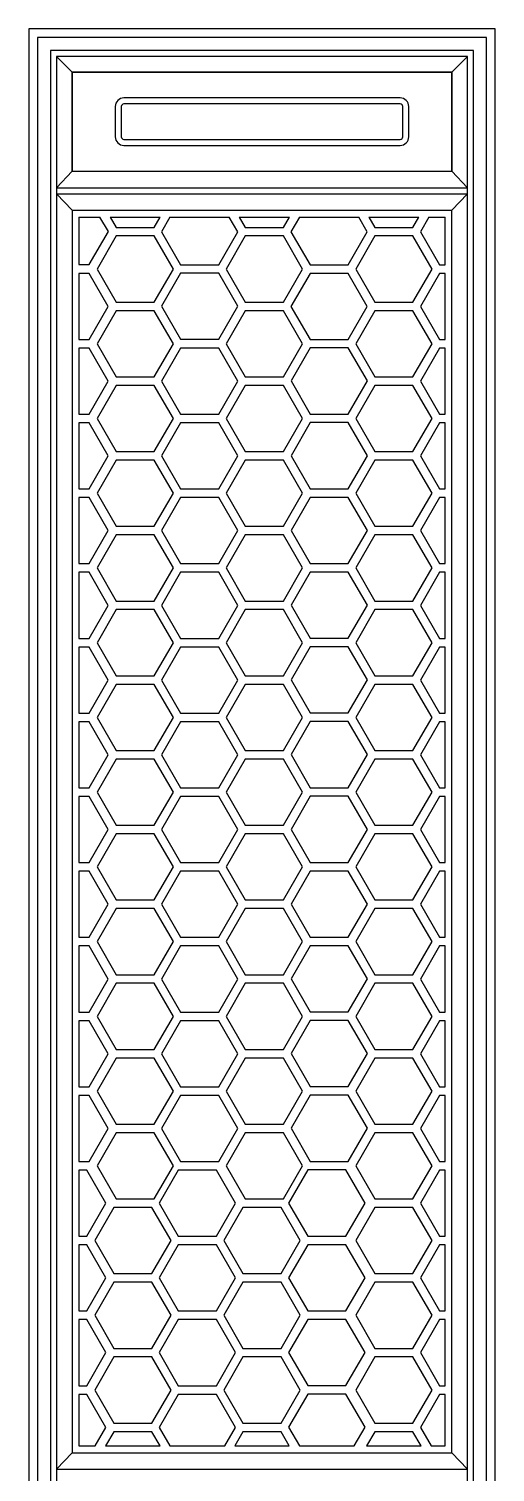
# Model space of a CAD drawing. Extents: x -66030 to 95157, y -13132 to 45879.
# Drawn here: x -57891 to -57351, y 32776 to 34449 of the extents above; entities that cross this region are included whole.
import ezdxf

# ---------------------------------------------------------------- set-up
doc = ezdxf.new("R2010")
doc.units = 0
doc.header["$LTSCALE"] = 100
doc.header["$MEASUREMENT"] = 0
for name, color, linetype in [('3', 11, 'CONTINUOUS'), ('4', 121, 'CONTINUOUS'), ('7', 105, 'CONTINUOUS')]:
    doc.layers.add(name, color=color, linetype=linetype)

msp = doc.modelspace()

# ---------------------------------------------------------------- linework, layer by layer
at = {"layer": '3'}
for p, q in [((-57859.3, 34416.9), (-57841.3, 34398.9)), ((-57401.3, 34398.9), (-57383.3, 34416.9)), ((-57401.3, 34398.9), (-57841.3, 34398.9)), ((-57401.3, 34398.9), (-57401.3, 34283.9)), ((-57841.3, 34283.9), (-57859.3, 34264.9)), ((-57401.3, 34283.9), (-57383.3, 34264.9)), ((-57859.3, 34264.9), (-57383.3, 34264.9)), ((-57859.3, 34257.9), (-57383.3, 34257.9)), ((-57859.3, 34257.9), (-57841.3, 34238.9)), ((-57401.3, 34238.9), (-57383.3, 34257.9)), ((-57859.3, 32779.9), (-57841.3, 32798.9)), ((-57401.3, 32798.9), (-57383.3, 32779.9)), ((-57859.3, 32779.9), (-57383.3, 32779.9))]:
    msp.add_line(p, q, dxfattribs=at)
at = {"layer": '3', "color": 3}
msp.add_lwpolyline([(-57881.3, 31878.9), (-57361.3, 31878.9), (-57361.3, 34438.9), (-57881.3, 34438.9)], close=True, dxfattribs=at)
at = {"layer": '3'}
for points in [[(-57859.3, 31900.9), (-57383.3, 31900.9), (-57383.3, 34416.9), (-57859.3, 34416.9)], [(-57790.3, 34132.3), (-57746.1, 34132.3), (-57724, 34170.6), (-57746.1, 34208.9), (-57790.3, 34208.9), (-57812.4, 34170.6)], [(-57640.7, 34132.3), (-57596.5, 34132.3), (-57574.4, 34170.6), (-57596.5, 34208.9), (-57640.7, 34208.9), (-57662.8, 34170.6)], [(-57490.7, 34132.3), (-57446.5, 34132.3), (-57424.4, 34170.6), (-57446.5, 34208.9), (-57490.7, 34208.9), (-57512.8, 34170.6)], [(-57715.6, 34089.2), (-57671.4, 34089.2), (-57649.3, 34127.5), (-57671.4, 34165.8), (-57715.6, 34165.8), (-57737.7, 34127.5)], [(-57565.7, 34089), (-57521.5, 34089), (-57499.4, 34127.3), (-57521.5, 34165.6), (-57565.7, 34165.6), (-57587.8, 34127.3)], [(-57790.3, 34045.7), (-57746.1, 34045.7), (-57724, 34084), (-57746.1, 34122.3), (-57790.3, 34122.3), (-57812.4, 34084)], [(-57640.7, 34045.7), (-57596.5, 34045.7), (-57574.4, 34084), (-57596.5, 34122.3), (-57640.7, 34122.3), (-57662.8, 34084)], [(-57490.7, 34045.7), (-57446.5, 34045.7), (-57424.4, 34084), (-57446.5, 34122.3), (-57490.7, 34122.3), (-57512.8, 34084)], [(-57715.7, 34002.4), (-57671.5, 34002.4), (-57649.4, 34040.7), (-57671.5, 34079), (-57715.7, 34079), (-57737.8, 34040.7)], [(-57565.6, 34002.6), (-57521.4, 34002.6), (-57499.3, 34040.9), (-57521.4, 34079.2), (-57565.6, 34079.2), (-57587.7, 34040.9)], [(-57790.3, 33959.1), (-57746.1, 33959.1), (-57724, 33997.4), (-57746.1, 34035.7), (-57790.3, 34035.7), (-57812.4, 33997.4)], [(-57640.7, 33959.1), (-57596.5, 33959.1), (-57574.4, 33997.4), (-57596.5, 34035.7), (-57640.7, 34035.7), (-57662.8, 33997.4)], [(-57490.7, 33959.1), (-57446.5, 33959.1), (-57424.4, 33997.4), (-57446.5, 34035.7), (-57490.7, 34035.7), (-57512.8, 33997.4)], [(-57715.7, 33915.8), (-57671.5, 33915.8), (-57649.4, 33954.1), (-57671.5, 33992.4), (-57715.7, 33992.4), (-57737.8, 33954.1)], [(-57565.6, 33916), (-57521.4, 33916), (-57499.3, 33954.3), (-57521.4, 33992.6), (-57565.6, 33992.6), (-57587.7, 33954.3)], [(-57790.3, 33872.5), (-57746.1, 33872.5), (-57724, 33910.8), (-57746.1, 33949.1), (-57790.3, 33949.1), (-57812.4, 33910.8)], [(-57640.7, 33872.5), (-57596.5, 33872.5), (-57574.4, 33910.8), (-57596.5, 33949.1), (-57640.7, 33949.1), (-57662.8, 33910.8)], [(-57490.7, 33872.5), (-57446.5, 33872.5), (-57424.4, 33910.8), (-57446.5, 33949.1), (-57490.7, 33949.1), (-57512.8, 33910.8)], [(-57715.7, 33829.2), (-57671.5, 33829.2), (-57649.4, 33867.5), (-57671.5, 33905.8), (-57715.7, 33905.8), (-57737.8, 33867.5)], [(-57565.6, 33829.4), (-57521.4, 33829.4), (-57499.3, 33867.7), (-57521.4, 33906), (-57565.6, 33906), (-57587.7, 33867.7)], [(-57790.3, 33785.9), (-57746.1, 33785.9), (-57724, 33824.2), (-57746.1, 33862.5), (-57790.3, 33862.5), (-57812.4, 33824.2)], [(-57640.7, 33785.9), (-57596.5, 33785.9), (-57574.4, 33824.2), (-57596.5, 33862.5), (-57640.7, 33862.5), (-57662.8, 33824.2)], [(-57490.7, 33785.9), (-57446.5, 33785.9), (-57424.4, 33824.2), (-57446.5, 33862.5), (-57490.7, 33862.5), (-57512.8, 33824.2)], [(-57715.7, 33742.6), (-57671.5, 33742.6), (-57649.4, 33780.9), (-57671.5, 33819.2), (-57715.7, 33819.2), (-57737.8, 33780.9)], [(-57565.6, 33742.8), (-57521.4, 33742.8), (-57499.3, 33781.1), (-57521.4, 33819.4), (-57565.6, 33819.4), (-57587.7, 33781.1)], [(-57790.3, 33699.3), (-57746.1, 33699.3), (-57724, 33737.6), (-57746.1, 33775.9), (-57790.3, 33775.9), (-57812.4, 33737.6)], [(-57640.7, 33699.3), (-57596.5, 33699.3), (-57574.4, 33737.6), (-57596.5, 33775.9), (-57640.7, 33775.9), (-57662.8, 33737.6)], [(-57490.7, 33699.3), (-57446.5, 33699.3), (-57424.4, 33737.6), (-57446.5, 33775.9), (-57490.7, 33775.9), (-57512.8, 33737.6)], [(-57715.7, 33656), (-57671.5, 33656), (-57649.4, 33694.3), (-57671.5, 33732.6), (-57715.7, 33732.6), (-57737.8, 33694.3)], [(-57565.6, 33656.2), (-57521.4, 33656.2), (-57499.3, 33694.5), (-57521.4, 33732.8), (-57565.6, 33732.8), (-57587.7, 33694.5)], [(-57790.3, 33612.7), (-57746.1, 33612.7), (-57724, 33651), (-57746.1, 33689.3), (-57790.3, 33689.3), (-57812.4, 33651)], [(-57640.7, 33612.7), (-57596.5, 33612.7), (-57574.4, 33651), (-57596.5, 33689.3), (-57640.7, 33689.3), (-57662.8, 33651)], [(-57490.7, 33612.7), (-57446.5, 33612.7), (-57424.4, 33651), (-57446.5, 33689.3), (-57490.7, 33689.3), (-57512.8, 33651)], [(-57715.7, 33569.4), (-57671.5, 33569.4), (-57649.4, 33607.7), (-57671.5, 33646), (-57715.7, 33646), (-57737.8, 33607.7)], [(-57565.6, 33569.6), (-57521.4, 33569.6), (-57499.3, 33607.9), (-57521.4, 33646.2), (-57565.6, 33646.2), (-57587.7, 33607.9)], [(-57790.3, 33526.1), (-57746.1, 33526.1), (-57724, 33564.4), (-57746.1, 33602.7), (-57790.3, 33602.7), (-57812.4, 33564.4)], [(-57640.7, 33526.1), (-57596.5, 33526.1), (-57574.4, 33564.4), (-57596.5, 33602.7), (-57640.7, 33602.7), (-57662.8, 33564.4)], [(-57490.7, 33526.1), (-57446.5, 33526.1), (-57424.4, 33564.4), (-57446.5, 33602.7), (-57490.7, 33602.7), (-57512.8, 33564.4)], [(-57715.7, 33482.8), (-57671.5, 33482.8), (-57649.4, 33521.1), (-57671.5, 33559.4), (-57715.7, 33559.4), (-57737.8, 33521.1)], [(-57565.6, 33483), (-57521.4, 33483), (-57499.3, 33521.3), (-57521.4, 33559.6), (-57565.6, 33559.6), (-57587.7, 33521.3)], [(-57790.3, 33439.5), (-57746.1, 33439.5), (-57724, 33477.8), (-57746.1, 33516.1), (-57790.3, 33516.1), (-57812.4, 33477.8)], [(-57640.7, 33439.5), (-57596.5, 33439.5), (-57574.4, 33477.8), (-57596.5, 33516.1), (-57640.7, 33516.1), (-57662.8, 33477.8)], [(-57490.7, 33439.5), (-57446.5, 33439.5), (-57424.4, 33477.8), (-57446.5, 33516.1), (-57490.7, 33516.1), (-57512.8, 33477.8)], [(-57715.7, 33396.2), (-57671.5, 33396.2), (-57649.4, 33434.5), (-57671.5, 33472.8), (-57715.7, 33472.8), (-57737.8, 33434.5)], [(-57565.6, 33396.4), (-57521.4, 33396.4), (-57499.3, 33434.7), (-57521.4, 33473), (-57565.6, 33473), (-57587.7, 33434.7)], [(-57790.3, 33352.9), (-57746.1, 33352.9), (-57724, 33391.2), (-57746.1, 33429.5), (-57790.3, 33429.5), (-57812.4, 33391.2)], [(-57640.7, 33352.9), (-57596.5, 33352.9), (-57574.4, 33391.2), (-57596.5, 33429.5), (-57640.7, 33429.5), (-57662.8, 33391.2)], [(-57490.7, 33352.9), (-57446.5, 33352.9), (-57424.4, 33391.2), (-57446.5, 33429.5), (-57490.7, 33429.5), (-57512.8, 33391.2)], [(-57715.7, 33309.6), (-57671.5, 33309.6), (-57649.4, 33347.9), (-57671.5, 33386.2), (-57715.7, 33386.2), (-57737.8, 33347.9)], [(-57565.6, 33309.8), (-57521.4, 33309.8), (-57499.3, 33348.1), (-57521.4, 33386.4), (-57565.6, 33386.4), (-57587.7, 33348.1)], [(-57790.3, 33266.3), (-57746.1, 33266.3), (-57724, 33304.6), (-57746.1, 33342.9), (-57790.3, 33342.9), (-57812.4, 33304.6)], [(-57640.7, 33266.3), (-57596.5, 33266.3), (-57574.4, 33304.6), (-57596.5, 33342.9), (-57640.7, 33342.9), (-57662.8, 33304.6)], [(-57490.7, 33266.3), (-57446.5, 33266.3), (-57424.4, 33304.6), (-57446.5, 33342.9), (-57490.7, 33342.9), (-57512.8, 33304.6)], [(-57715.7, 33223), (-57671.5, 33223), (-57649.4, 33261.3), (-57671.5, 33299.6), (-57715.7, 33299.6), (-57737.8, 33261.3)], [(-57565.6, 33223.2), (-57521.4, 33223.2), (-57499.3, 33261.5), (-57521.4, 33299.8), (-57565.6, 33299.8), (-57587.7, 33261.5)], [(-57790.3, 33179.7), (-57746.1, 33179.7), (-57724, 33218), (-57746.1, 33256.3), (-57790.3, 33256.3), (-57812.4, 33218)], [(-57640.7, 33179.7), (-57596.5, 33179.7), (-57574.4, 33218), (-57596.5, 33256.3), (-57640.7, 33256.3), (-57662.8, 33218)], [(-57490.7, 33179.7), (-57446.5, 33179.7), (-57424.4, 33218), (-57446.5, 33256.3), (-57490.7, 33256.3), (-57512.8, 33218)], [(-57715.7, 33136.4), (-57671.5, 33136.4), (-57649.4, 33174.7), (-57671.5, 33213), (-57715.7, 33213), (-57737.8, 33174.7)], [(-57565.6, 33136.6), (-57521.4, 33136.6), (-57499.3, 33174.9), (-57521.4, 33213.2), (-57565.6, 33213.2), (-57587.7, 33174.9)], [(-57790.3, 33093.1), (-57746.1, 33093.1), (-57724, 33131.4), (-57746.1, 33169.7), (-57790.3, 33169.7), (-57812.4, 33131.4)], [(-57640.7, 33093.1), (-57596.5, 33093.1), (-57574.4, 33131.4), (-57596.5, 33169.7), (-57640.7, 33169.7), (-57662.8, 33131.4)], [(-57490.7, 33093.1), (-57446.5, 33093.1), (-57424.4, 33131.4), (-57446.5, 33169.7), (-57490.7, 33169.7), (-57512.8, 33131.4)], [(-57718.4, 33049.8), (-57674.2, 33049.8), (-57652.1, 33088.1), (-57674.2, 33126.4), (-57718.4, 33126.4), (-57740.6, 33088.1)], [(-57568.3, 33050), (-57524.1, 33050), (-57502, 33088.3), (-57524.1, 33126.6), (-57568.3, 33126.6), (-57590.5, 33088.3)], [(-57793, 33006.5), (-57748.8, 33006.5), (-57726.7, 33044.8), (-57748.8, 33083.1), (-57793, 33083.1), (-57815.1, 33044.8)], [(-57643.4, 33006.5), (-57599.2, 33006.5), (-57577.1, 33044.8), (-57599.2, 33083.1), (-57643.4, 33083.1), (-57665.6, 33044.8)], [(-57490.7, 33006.5), (-57446.5, 33006.5), (-57424.4, 33044.8), (-57446.5, 33083.1), (-57490.7, 33083.1), (-57512.8, 33044.8)], [(-57718.4, 32963.2), (-57674.2, 32963.2), (-57652.1, 33001.5), (-57674.2, 33039.8), (-57718.4, 33039.8), (-57740.6, 33001.5)], [(-57568.3, 32963.4), (-57524.1, 32963.4), (-57502, 33001.7), (-57524.1, 33040), (-57568.3, 33040), (-57590.5, 33001.7)], [(-57793, 32919.9), (-57748.8, 32919.9), (-57726.7, 32958.2), (-57748.8, 32996.5), (-57793, 32996.5), (-57815.1, 32958.2)], [(-57643.4, 32919.9), (-57599.2, 32919.9), (-57577.1, 32958.2), (-57599.2, 32996.5), (-57643.4, 32996.5), (-57665.6, 32958.2)], [(-57490.7, 32919.9), (-57446.5, 32919.9), (-57424.4, 32958.2), (-57446.5, 32996.5), (-57490.7, 32996.5), (-57512.8, 32958.2)], [(-57718.4, 32876.6), (-57674.2, 32876.6), (-57652.1, 32914.9), (-57674.2, 32953.2), (-57718.4, 32953.2), (-57740.6, 32914.9)], [(-57568.3, 32876.8), (-57524.1, 32876.8), (-57502, 32915.1), (-57524.1, 32953.4), (-57568.3, 32953.4), (-57590.5, 32915.1)], [(-57793, 32833.3), (-57748.8, 32833.3), (-57726.7, 32871.6), (-57748.8, 32909.9), (-57793, 32909.9), (-57815.1, 32871.6)], [(-57643.4, 32833.3), (-57599.2, 32833.3), (-57577.1, 32871.6), (-57599.2, 32909.9), (-57643.4, 32909.9), (-57665.6, 32871.6)], [(-57490.7, 32833.3), (-57446.5, 32833.3), (-57424.4, 32871.6), (-57446.5, 32909.9), (-57490.7, 32909.9), (-57512.8, 32871.6)]]:
    msp.add_lwpolyline(points, close=True, dxfattribs=at)
for points in [[(-57781.3, 34313.9), (-57461.3, 34313.9, 0.414214), (-57451.3, 34323.9), (-57451.3, 34358.9, 0.414214), (-57461.3, 34368.9), (-57781.3, 34368.9, 0.414214), (-57791.3, 34358.9), (-57791.3, 34323.9, 0.414214)], [(-57781.3, 34320.9), (-57461.3, 34320.9, 0.414214), (-57458.3, 34323.9), (-57458.3, 34358.9, 0.414214), (-57461.3, 34361.9), (-57781.3, 34361.9, 0.414214), (-57784.3, 34358.9), (-57784.3, 34323.9, 0.414214)]]:
    msp.add_lwpolyline(points, format="xyb", close=True, dxfattribs=at)
for points in [[(-57833.3, 34175.8), (-57821.4, 34175.8), (-57799.3, 34214.1), (-57809, 34230.9)], [(-57797.2, 34230.9), (-57790.3, 34218.9), (-57746.1, 34218.9), (-57739.2, 34230.9)], [(-57728, 34230.9), (-57737.8, 34213.9), (-57715.7, 34175.6), (-57671.5, 34175.6), (-57649.4, 34213.9), (-57659.2, 34230.9)], [(-57647.6, 34230.9), (-57640.7, 34218.9), (-57596.5, 34218.9), (-57589.6, 34230.9)], [(-57578, 34230.9), (-57587.8, 34213.9), (-57565.7, 34175.6), (-57521.5, 34175.6), (-57499.4, 34213.9), (-57509.2, 34230.9)], [(-57497.6, 34230.9), (-57490.7, 34218.9), (-57446.5, 34218.9), (-57439.6, 34230.9)], [(-57428, 34230.9), (-57437.8, 34213.9), (-57415.7, 34175.6), (-57409.3, 34175.6)], [(-57833.3, 34089), (-57821.5, 34089), (-57799.4, 34127.3), (-57821.5, 34165.6), (-57833.3, 34165.6)], [(-57409.3, 34165.6), (-57415.7, 34165.6), (-57437.8, 34127.3), (-57415.7, 34089), (-57409.3, 34089)], [(-57833.3, 34002.4), (-57821.5, 34002.4), (-57799.4, 34040.7), (-57821.5, 34079), (-57833.3, 34079)], [(-57409.3, 34079), (-57415.7, 34079), (-57437.8, 34040.7), (-57415.7, 34002.4), (-57409.3, 34002.4)], [(-57833.3, 33915.8), (-57821.5, 33915.8), (-57799.4, 33954.1), (-57821.5, 33992.4), (-57833.3, 33992.4)], [(-57409.3, 33992.4), (-57415.7, 33992.4), (-57437.8, 33954.1), (-57415.7, 33915.8), (-57409.3, 33915.8)], [(-57833.3, 33829.2), (-57821.5, 33829.2), (-57799.4, 33867.5), (-57821.5, 33905.8), (-57833.3, 33905.8)], [(-57409.3, 33905.8), (-57415.7, 33905.8), (-57437.8, 33867.5), (-57415.7, 33829.2), (-57409.3, 33829.2)], [(-57833.3, 33742.6), (-57821.5, 33742.6), (-57799.4, 33780.9), (-57821.5, 33819.2), (-57833.3, 33819.2)], [(-57409.3, 33819.2), (-57415.7, 33819.2), (-57437.8, 33780.9), (-57415.7, 33742.6), (-57409.3, 33742.6)], [(-57833.3, 33656), (-57821.5, 33656), (-57799.4, 33694.3), (-57821.5, 33732.6), (-57833.3, 33732.6)], [(-57409.3, 33732.6), (-57415.7, 33732.6), (-57437.8, 33694.3), (-57415.7, 33656), (-57409.3, 33656)], [(-57833.3, 33569.4), (-57821.5, 33569.4), (-57799.4, 33607.7), (-57821.5, 33646), (-57833.3, 33646)], [(-57409.3, 33646), (-57415.7, 33646), (-57437.8, 33607.7), (-57415.7, 33569.4), (-57409.3, 33569.4)], [(-57833.3, 33482.8), (-57821.5, 33482.8), (-57799.4, 33521.1), (-57821.5, 33559.4), (-57833.3, 33559.4)], [(-57409.3, 33559.4), (-57415.7, 33559.4), (-57437.8, 33521.1), (-57415.7, 33482.8), (-57409.3, 33482.8)], [(-57833.3, 33396.2), (-57821.5, 33396.2), (-57799.4, 33434.5), (-57821.5, 33472.8), (-57833.3, 33472.8)], [(-57409.3, 33472.8), (-57415.7, 33472.8), (-57437.8, 33434.5), (-57415.7, 33396.2), (-57409.3, 33396.2)], [(-57833.3, 33309.6), (-57821.5, 33309.6), (-57799.4, 33347.9), (-57821.5, 33386.2), (-57833.3, 33386.2)], [(-57409.3, 33386.2), (-57415.7, 33386.2), (-57437.8, 33347.9), (-57415.7, 33309.6), (-57409.3, 33309.6)], [(-57833.3, 33223), (-57821.5, 33223), (-57799.4, 33261.3), (-57821.5, 33299.6), (-57833.3, 33299.6)], [(-57409.3, 33299.6), (-57415.7, 33299.6), (-57437.8, 33261.3), (-57415.7, 33223), (-57409.3, 33223)], [(-57833.3, 33136.4), (-57821.5, 33136.4), (-57799.4, 33174.7), (-57821.5, 33213), (-57833.3, 33213)], [(-57409.3, 33213), (-57415.7, 33213), (-57437.8, 33174.7), (-57415.7, 33136.4), (-57409.3, 33136.4)], [(-57833.3, 33049.8), (-57824.2, 33049.8), (-57802.1, 33088.1), (-57824.2, 33126.4), (-57833.3, 33126.4)], [(-57409.3, 33126.4), (-57415.7, 33126.4), (-57437.8, 33088.1), (-57415.7, 33049.8), (-57409.3, 33049.8)], [(-57833.3, 32963.2), (-57824.2, 32963.2), (-57802.1, 33001.5), (-57824.2, 33039.8), (-57833.3, 33039.8)], [(-57409.3, 33039.8), (-57415.7, 33039.8), (-57437.8, 33001.5), (-57415.7, 32963.2), (-57409.3, 32963.2)], [(-57833.3, 32876.6), (-57824.2, 32876.6), (-57802.1, 32914.9), (-57824.2, 32953.2), (-57833.3, 32953.2)], [(-57409.3, 32953.2), (-57415.7, 32953.2), (-57437.8, 32914.9), (-57415.7, 32876.6), (-57409.3, 32876.6)], [(-57814.4, 32806.9), (-57802.1, 32828.3), (-57824.2, 32866.6), (-57833.3, 32866.6)], [(-57664.4, 32806.9), (-57652.1, 32828.3), (-57674.2, 32866.6), (-57718.4, 32866.6), (-57740.6, 32828.3), (-57728.2, 32806.9)], [(-57514.4, 32806.9), (-57502, 32828.5), (-57524.1, 32866.8), (-57568.3, 32866.8), (-57590.5, 32828.5), (-57578, 32806.9)], [(-57409.3, 32866.6), (-57415.7, 32866.6), (-57437.8, 32828.3), (-57425.5, 32806.9)], [(-57739.3, 32806.9), (-57748.8, 32823.3), (-57793, 32823.3), (-57802.5, 32806.9)], [(-57589.8, 32806.9), (-57599.2, 32823.3), (-57643.4, 32823.3), (-57652.9, 32806.9)], [(-57437, 32806.9), (-57446.5, 32823.3), (-57490.7, 32823.3), (-57500.2, 32806.9)]]:
    msp.add_lwpolyline(points, dxfattribs=at)
at = {"layer": '4'}
msp.add_lwpolyline([(-57891.3, 31868.9), (-57351.3, 31868.9), (-57351.3, 34448.9), (-57891.3, 34448.9)], close=True, dxfattribs=at)
at = {"layer": '7'}
for p, q in [((-57841.3, 34398.9), (-57401.3, 34398.9)), ((-57841.3, 34283.9), (-57841.3, 34398.9)), ((-57841.3, 34398.9), (-57841.3, 34283.9)), ((-57401.3, 34283.9), (-57401.3, 34398.9)), ((-57841.3, 34283.9), (-57401.3, 34283.9)), ((-57841.3, 34238.9), (-57841.3, 32798.9)), ((-57841.3, 34238.9), (-57401.3, 34238.9)), ((-57401.3, 32798.9), (-57401.3, 34238.9)), ((-57833.3, 34230.9), (-57809, 34230.9)), ((-57833.3, 34230.9), (-57833.3, 34175.8)), ((-57797.2, 34230.9), (-57739.2, 34230.9)), ((-57728, 34230.9), (-57659.2, 34230.9)), ((-57647.6, 34230.9), (-57589.6, 34230.9)), ((-57578, 34230.9), (-57509.2, 34230.9)), ((-57497.6, 34230.9), (-57439.6, 34230.9)), ((-57428, 34230.9), (-57409.3, 34230.9)), ((-57409.3, 34175.6), (-57409.3, 34230.9)), ((-57833.3, 34165.6), (-57833.3, 34089)), ((-57409.3, 34089), (-57409.3, 34165.6)), ((-57833.3, 34079), (-57833.3, 34002.4)), ((-57409.3, 34002.4), (-57409.3, 34079)), ((-57833.3, 33992.4), (-57833.3, 33915.8)), ((-57409.3, 33915.8), (-57409.3, 33992.4)), ((-57833.3, 33905.8), (-57833.3, 33829.2)), ((-57409.3, 33829.2), (-57409.3, 33905.8)), ((-57833.3, 33819.2), (-57833.3, 33742.6)), ((-57409.3, 33742.6), (-57409.3, 33819.2)), ((-57833.3, 33732.6), (-57833.3, 33656)), ((-57409.3, 33656), (-57409.3, 33732.6)), ((-57833.3, 33646), (-57833.3, 33569.4)), ((-57409.3, 33569.4), (-57409.3, 33646)), ((-57833.3, 33559.4), (-57833.3, 33482.8)), ((-57409.3, 33482.8), (-57409.3, 33559.4)), ((-57833.3, 33472.8), (-57833.3, 33396.2)), ((-57409.3, 33396.2), (-57409.3, 33472.8)), ((-57833.3, 33386.2), (-57833.3, 33309.6)), ((-57409.3, 33309.6), (-57409.3, 33386.2)), ((-57833.3, 33299.6), (-57833.3, 33223)), ((-57409.3, 33223), (-57409.3, 33299.6)), ((-57833.3, 33213), (-57833.3, 33136.4)), ((-57409.3, 33136.4), (-57409.3, 33213)), ((-57833.3, 33126.4), (-57833.3, 33049.8)), ((-57409.3, 33049.8), (-57409.3, 33126.4)), ((-57833.3, 33039.8), (-57833.3, 32963.2)), ((-57409.3, 32963.2), (-57409.3, 33039.8)), ((-57833.3, 32953.2), (-57833.3, 32876.6)), ((-57409.3, 32876.6), (-57409.3, 32953.2)), ((-57833.3, 32866.6), (-57833.3, 32806.9)), ((-57409.3, 32806.9), (-57409.3, 32866.6)), ((-57841.3, 32798.9), (-57401.3, 32798.9)), ((-57833.3, 32806.9), (-57814.4, 32806.9)), ((-57802.5, 32806.9), (-57739.3, 32806.9)), ((-57728.2, 32806.9), (-57664.4, 32806.9)), ((-57652.9, 32806.9), (-57589.8, 32806.9)), ((-57578, 32806.9), (-57514.4, 32806.9)), ((-57500.2, 32806.9), (-57437, 32806.9)), ((-57425.5, 32806.9), (-57409.3, 32806.9))]:
    msp.add_line(p, q, dxfattribs=at)
msp.add_lwpolyline([(-57866.3, 31893.9), (-57376.3, 31893.9), (-57376.3, 34423.9), (-57866.3, 34423.9)], close=True, dxfattribs=at)

doc.saveas('drawing.dxf')
